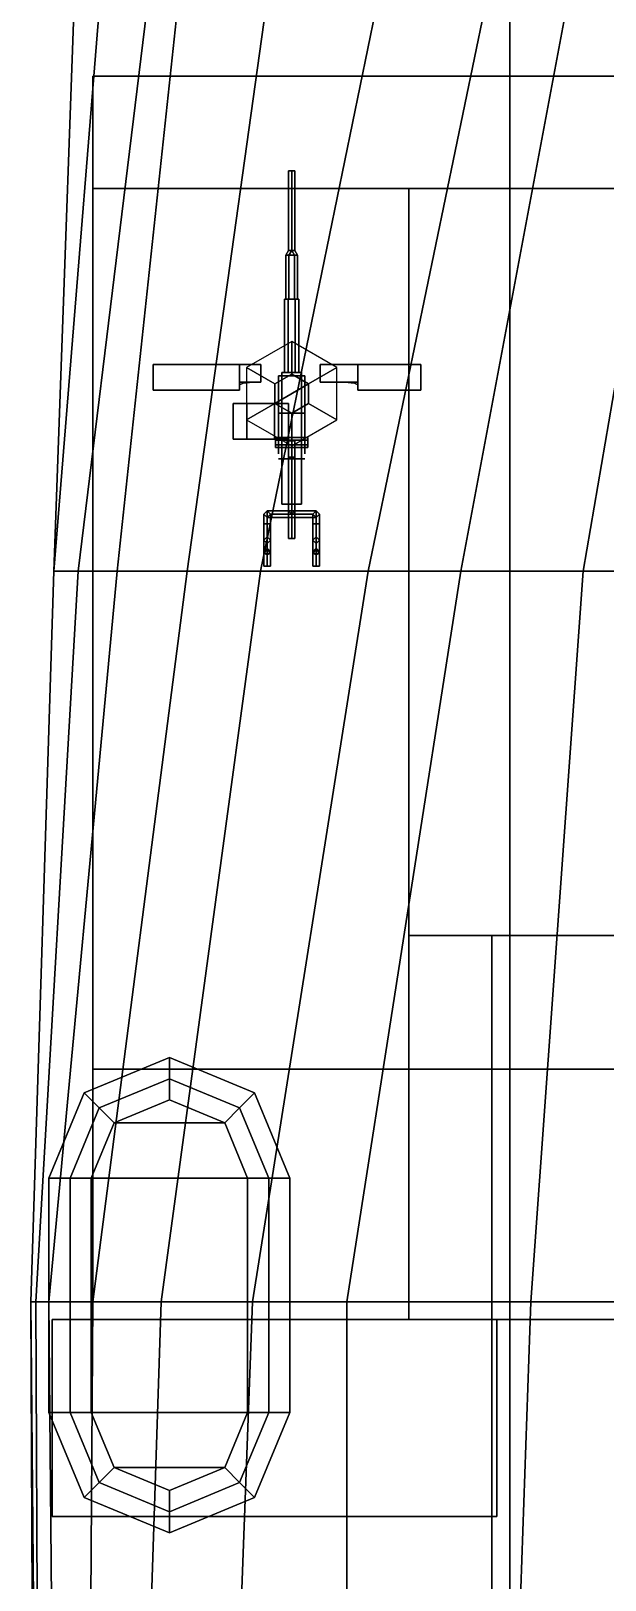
# Model space of a CAD drawing. Header units: millimetres. Extents: x -5.2 to 5.2, y -31.7 to 31.7.
# Drawn here: x -5.18 to -1.66, y 1.98 to 11.5 of the extents above; entities that cross this region are included whole.
import ezdxf

# ---------------------------------------------------------------- set-up
doc = ezdxf.new("R2010")
doc.units = ezdxf.units.MM
for name, color, linetype in [('barrel', 1, 'Continuous'), ('boat', 3, 'Continuous'), ('h2', 7, 'Continuous'), ('r2', 6, 'Continuous'), ('sleeve', 5, 'Continuous'), ('turret', 2, 'Continuous')]:
    doc.layers.add(name, color=color, linetype=linetype)

msp = doc.modelspace()

# ---------------------------------------------------------------- linework, layer by layer
for points in [[(4.8, 11.22, 5.51), (4.8, 10.53, 5.51), (-4.8, 10.53, 5.51), (-4.8, 11.22, 5.51)], [(-4.8, 11.22, 5.51), (-4.8, 10.53, 5.51), (4.8, 10.53, 5.51), (4.8, 11.22, 5.51)], [(-4.8, 11.22, 3.45), (-4.8, 10.53, 3.45), (4.8, 10.53, 3.45), (4.8, 11.22, 3.45)], [(4.8, 11.22, 3.45), (4.8, 10.53, 3.45), (-4.8, 10.53, 3.45), (-4.8, 11.22, 3.45)], [(-4.8, 11.22, 0.68), (-4.8, 11.12, 0.68), (-4.8, 11.12, 3.45), (-4.8, 11.22, 3.45)], [(-4.8, 11.22, 3.45), (-4.8, 11.12, 3.45), (-4.8, 11.12, 0.68), (-4.8, 11.22, 0.68)], [(-4.8, 11.22, 0.68), (-4.8, 11.12, 0.68), (-4.8, 9.12, 3.45), (-4.8, 9.22, 3.45)], [(-4.8, 9.22, 3.45), (-4.8, 9.12, 3.45), (-4.8, 11.12, 0.68), (-4.8, 11.22, 0.68)], [(-4.8, 9.22, 0.67), (-4.8, 9.12, 0.67), (-4.8, 11.12, 3.45), (-4.8, 11.22, 3.45)], [(-4.8, 11.22, 3.45), (-4.8, 11.12, 3.45), (-4.8, 9.12, 0.67), (-4.8, 9.22, 0.67)], [(-4.8, 9.22, 5.51), (-4.8, 9.12, 5.51), (-4.8, 11.12, 3.45), (-4.8, 11.22, 3.45)], [(-4.8, 11.22, 3.45), (-4.8, 11.12, 3.45), (-4.8, 9.12, 5.51), (-4.8, 9.22, 5.51)], [(-4.8, 11.22, 5.51), (-4.8, 11.12, 5.51), (-4.8, 9.12, 3.45), (-4.8, 9.22, 3.45)], [(-4.8, 9.22, 3.45), (-4.8, 9.12, 3.45), (-4.8, 11.12, 5.51), (-4.8, 11.22, 5.51)], [(-4.8, 11.22, 5.51), (-4.8, 11.12, 5.51), (-4.8, 11.12, 3.45), (-4.8, 11.22, 3.45)], [(-4.8, 11.22, 3.45), (-4.8, 11.12, 3.45), (-4.8, 11.12, 5.51), (-4.8, 11.22, 5.51)], [(-4.8, 11.22, 6.96), (-4.8, 11.22, 5.51), (4.8, 11.22, 5.51), (4.8, 11.22, 6.96)], [(4.8, 11.22, 6.96), (4.8, 11.22, 5.51), (-4.8, 11.22, 5.51), (-4.8, 11.22, 6.96)], [(-4.8, 5.12, 6.96), (-4.8, 5.12, 5.51), (-4.8, 11.22, 5.51), (-4.8, 11.22, 6.96)], [(-4.8, 11.22, 6.96), (-4.8, 11.22, 5.51), (-4.8, 5.12, 5.51), (-4.8, 5.12, 6.96)], [(-4.8, 11.22, 4.9), (-4.8, 11.22, 3.45), (4.8, 11.22, 3.45), (4.8, 11.22, 4.9)], [(4.8, 11.22, 4.9), (4.8, 11.22, 3.45), (-4.8, 11.22, 3.45), (-4.8, 11.22, 4.9)], [(-4.8, 10.53, 5.51), (-4.8, 5.12, 5.51), (-2.86, 5.12, 5.51), (-2.86, 10.53, 5.51)], [(-2.86, 10.53, 5.51), (-2.86, 5.12, 5.51), (-4.8, 5.12, 5.51), (-4.8, 10.53, 5.51)], [(-4.8, 10.53, 3.45), (-4.8, 3.58, 3.45), (-2.86, 3.58, 3.45), (-2.86, 10.53, 3.45)], [(-2.86, 10.53, 3.45), (-2.86, 3.58, 3.45), (-4.8, 3.58, 3.45), (-4.8, 10.53, 3.45)], [(2.86, 10.53, 5.51), (2.86, 10.53, 0.67), (-2.86, 10.53, 0.67), (-2.86, 10.53, 5.51)], [(-2.86, 10.53, 5.51), (-2.86, 5.94, 5.51), (2.86, 5.94, 5.51), (2.86, 10.53, 5.51)], [(-2.86, 10.53, 0.67), (-2.86, 5.94, 0.62), (-2.86, 5.94, 5.51), (-2.86, 10.53, 5.51)], [(-3.6831, 9.33, 6.79), (-3.5792, 9.39, 6.79), (-3.5792, 9.59, 5.51), (-3.8563, 9.43, 5.51)], [(-3.5792, 9.39, 6.79), (-3.4753, 9.33, 6.79), (-3.302, 9.43, 5.51), (-3.5792, 9.59, 5.51)], [(-3.6831, 9.21, 6.79), (-3.6831, 9.33, 6.79), (-3.8563, 9.43, 5.51), (-3.8563, 9.11, 5.51)], [(-3.4753, 9.33, 6.79), (-3.4753, 9.21, 6.79), (-3.302, 9.11, 5.51), (-3.302, 9.43, 5.51)], [(-4.8, 9.22, 0.67), (-4.8, 9.12, 0.67), (-4.8, 9.12, 3.45), (-4.8, 9.22, 3.45)], [(-4.8, 9.22, 3.45), (-4.8, 9.12, 3.45), (-4.8, 9.12, 0.67), (-4.8, 9.22, 0.67)], [(-4.8, 9.22, 3.45), (-4.8, 9.12, 3.45), (-4.8, 7.12, 0.67), (-4.8, 7.22, 0.67)], [(-4.8, 7.22, 0.67), (-4.8, 7.12, 0.67), (-4.8, 9.12, 3.45), (-4.8, 9.22, 3.45)], [(-4.8, 9.22, 0.68), (-4.8, 9.12, 0.68), (-4.8, 7.12, 3.45), (-4.8, 7.22, 3.45)], [(-4.8, 7.22, 3.45), (-4.8, 7.12, 3.45), (-4.8, 9.12, 0.68), (-4.8, 9.22, 0.68)], [(-4.8, 9.22, 5.51), (-4.8, 9.12, 5.51), (-4.8, 7.12, 3.45), (-4.8, 7.22, 3.45)], [(-4.8, 7.22, 3.45), (-4.8, 7.12, 3.45), (-4.8, 9.12, 5.51), (-4.8, 9.22, 5.51)], [(-4.8, 9.22, 3.45), (-4.8, 9.12, 3.45), (-4.8, 7.12, 5.51), (-4.8, 7.22, 5.51)], [(-4.8, 7.22, 5.51), (-4.8, 7.12, 5.51), (-4.8, 9.12, 3.45), (-4.8, 9.22, 3.45)], [(-4.8, 9.22, 5.51), (-4.8, 9.12, 5.51), (-4.8, 9.12, 3.45), (-4.8, 9.22, 3.45)], [(-4.8, 9.22, 3.45), (-4.8, 9.12, 3.45), (-4.8, 9.12, 5.51), (-4.8, 9.22, 5.51)], [(-3.5792, 9.15, 6.79), (-3.6831, 9.21, 6.79), (-3.8563, 9.11, 5.51), (-3.5792, 8.95, 5.51)], [(-3.4753, 9.21, 6.79), (-3.5792, 9.15, 6.79), (-3.5792, 8.95, 5.51), (-3.302, 9.11, 5.51)], [(-4.8, 5.22, 3.45), (-4.8, 5.12, 3.45), (-4.8, 7.12, 0.68), (-4.8, 7.22, 0.68)], [(-4.8, 7.22, 0.68), (-4.8, 7.12, 0.68), (-4.8, 5.12, 3.45), (-4.8, 5.22, 3.45)], [(-4.8, 5.22, 0.67), (-4.8, 5.12, 0.67), (-4.8, 7.12, 3.45), (-4.8, 7.22, 3.45)], [(-4.8, 7.22, 3.45), (-4.8, 7.12, 3.45), (-4.8, 5.12, 0.67), (-4.8, 5.22, 0.67)], [(-4.8, 7.22, 3.45), (-4.8, 7.12, 3.45), (-4.8, 7.12, 0.68), (-4.8, 7.22, 0.68)], [(-4.8, 7.22, 0.68), (-4.8, 7.12, 0.68), (-4.8, 7.12, 3.45), (-4.8, 7.22, 3.45)], [(-4.8, 7.22, 5.51), (-4.8, 7.12, 5.51), (-4.8, 7.12, 3.45), (-4.8, 7.22, 3.45)], [(-4.8, 7.22, 3.45), (-4.8, 7.12, 3.45), (-4.8, 7.12, 5.51), (-4.8, 7.22, 5.51)], [(-4.8, 7.22, 5.51), (-4.8, 7.12, 5.51), (-4.8, 5.12, 3.45), (-4.8, 5.22, 3.45)], [(-4.8, 5.22, 3.45), (-4.8, 5.12, 3.45), (-4.8, 7.12, 5.51), (-4.8, 7.22, 5.51)], [(-4.8, 5.22, 5.51), (-4.8, 5.12, 5.51), (-4.8, 7.12, 3.45), (-4.8, 7.22, 3.45)], [(-4.8, 7.22, 3.45), (-4.8, 7.12, 3.45), (-4.8, 5.12, 5.51), (-4.8, 5.22, 5.51)], [(-2.86, 5.94, 5.51), (-2.86, 5.94, 0.62), (2.86, 5.94, 0.62), (2.86, 5.94, 5.51)], [(-2.86, 5.94, 5.51), (-2.86, 5.12, 5.51), (2.86, 5.12, 5.51), (2.86, 5.94, 5.51)], [(2.86, 5.94, 5.51), (2.86, 5.12, 5.51), (-2.86, 5.12, 5.51), (-2.86, 5.94, 5.51)], [(-2.86, 5.94, 3.45), (-2.86, 3.58, 3.45), (2.86, 3.58, 3.45), (2.86, 5.94, 3.45)], [(2.86, 5.94, 3.45), (2.86, 3.58, 3.45), (-2.86, 3.58, 3.45), (-2.86, 5.94, 3.45)], [(-2.35, 5.94, 0.59), (-2.35, -0.18, 0.57), (-2.35, -0.18, 2.85), (-2.35, 5.94, 2.85)], [(-2.35, 5.94, 2.85), (-2.35, -0.18, 2.85), (2.35, -0.18, 2.85), (2.35, 5.94, 2.85)], [(-4.8, 5.22, 3.45), (-4.8, 5.12, 3.45), (-4.8, 5.12, 0.67), (-4.8, 5.22, 0.67)], [(-4.8, 5.22, 0.67), (-4.8, 5.12, 0.67), (-4.8, 5.12, 3.45), (-4.8, 5.22, 3.45)], [(-4.8, 5.22, 3.45), (-4.8, 5.12, 3.45), (-4.8, 5.12, 5.51), (-4.8, 5.22, 5.51)], [(-4.8, 5.22, 5.51), (-4.8, 5.12, 5.51), (-4.8, 5.12, 3.45), (-4.8, 5.22, 3.45)], [(-1, 5.12, 6.96), (-1, 5.12, 5.51), (-4.8, 5.12, 5.51), (-4.8, 5.12, 6.96)], [(-4.8, 5.12, 6.96), (-4.8, 5.12, 5.51), (-1, 5.12, 5.51), (-1, 5.12, 6.96)], [(-5.05, 3.58, 3.45), (-5.05, 2.37, 3.45), (-2.32, 2.37, 3.45), (-2.32, 3.58, 3.45)], [(-2.32, 3.58, 3.45), (-2.32, 2.37, 3.45), (-5.05, 2.37, 3.45), (-5.05, 3.58, 3.45)], [(-5.05, 3.32, 3.45), (-5.05, 3.22, 3.45), (-5.05, 3.22, 0.59), (-5.05, 3.32, 0.59)], [(-5.05, 3.32, 0.59), (-5.05, 3.22, 0.59), (-5.05, 3.22, 3.45), (-5.05, 3.32, 3.45)], [(-5.05, 2.68, 0.59), (-5.05, 2.58, 0.59), (-5.05, 2.58, 3.45), (-5.05, 2.68, 3.45)], [(-5.05, 2.68, 3.45), (-5.05, 2.58, 3.45), (-5.05, 2.58, 0.59), (-5.05, 2.68, 0.59)]]:
    msp.add_3dface(points)
at = {"layer": 'barrel'}
for points in [[(-3.5792, 10.64, 7.04), (-3.5992, 10.64, 7.02), (-3.5992, 10.15, 7.02), (-3.5792, 10.15, 7.04)], [(-3.5992, 10.64, 7.02), (-3.5792, 10.64, 7), (-3.5792, 10.15, 7), (-3.5992, 10.15, 7.02)], [(-3.5592, 10.64, 7.02), (-3.5792, 10.64, 7), (-3.5992, 10.64, 7.02), (-3.5792, 10.64, 7.04)], [(-3.5592, 10.64, 7.02), (-3.5792, 10.64, 7.04), (-3.5792, 10.15, 7.04), (-3.5592, 10.15, 7.02)], [(-3.5792, 10.64, 7), (-3.5592, 10.64, 7.02), (-3.5592, 10.15, 7.02), (-3.5792, 10.15, 7)]]:
    msp.add_3dface(points, dxfattribs=at)
at = {"layer": 'boat'}
for points in [[(-4.33, 5.1898, 3.53), (-4.33, 5.0599, 3.455), (-4.7613, 4.8812, 3.455), (-4.8532, 4.9731, 3.53)], [(-4.33, 5.1898, 3.68), (-4.33, 5.1898, 3.53), (-4.8532, 4.9731, 3.53), (-4.8532, 4.9731, 3.68)], [(-4.33, 5.0599, 3.755), (-4.33, 5.1898, 3.68), (-4.8532, 4.9731, 3.68), (-4.7613, 4.8812, 3.755)], [(-3.8068, 4.9731, 3.53), (-3.8987, 4.8812, 3.455), (-4.33, 5.0599, 3.455), (-4.33, 5.1898, 3.53)], [(-3.8068, 4.9731, 3.68), (-3.8068, 4.9731, 3.53), (-4.33, 5.1898, 3.53), (-4.33, 5.1898, 3.68)], [(-3.8987, 4.8812, 3.755), (-3.8068, 4.9731, 3.68), (-4.33, 5.1898, 3.68), (-4.33, 5.0599, 3.755)], [(-4.33, 5.0599, 3.455), (-4.33, 4.93, 3.53), (-4.6695, 4.7894, 3.53), (-4.7613, 4.8812, 3.455)], [(-4.33, 4.93, 3.68), (-4.33, 5.0599, 3.755), (-4.7613, 4.8812, 3.755), (-4.6695, 4.7894, 3.68)], [(-3.8987, 4.8812, 3.455), (-3.9905, 4.7894, 3.53), (-4.33, 4.93, 3.53), (-4.33, 5.0599, 3.455)], [(-3.9905, 4.7894, 3.68), (-3.8987, 4.8812, 3.755), (-4.33, 5.0599, 3.755), (-4.33, 4.93, 3.68)], [(-4.8532, 4.9731, 3.53), (-4.7613, 4.8812, 3.455), (-4.94, 4.4499, 3.455), (-5.0699, 4.4499, 3.53)], [(-4.8532, 4.9731, 3.68), (-4.8532, 4.9731, 3.53), (-5.0699, 4.4499, 3.53), (-5.0699, 4.4499, 3.68)], [(-4.7613, 4.8812, 3.755), (-4.8532, 4.9731, 3.68), (-5.0699, 4.4499, 3.68), (-4.94, 4.4499, 3.755)], [(-3.5901, 4.4499, 3.53), (-3.72, 4.4499, 3.455), (-3.8987, 4.8812, 3.455), (-3.8068, 4.9731, 3.53)], [(-3.72, 4.4499, 3.755), (-3.5901, 4.4499, 3.68), (-3.8068, 4.9731, 3.68), (-3.8987, 4.8812, 3.755)], [(-3.5901, 4.4499, 3.68), (-3.5901, 4.4499, 3.53), (-3.8068, 4.9731, 3.53), (-3.8068, 4.9731, 3.68)], [(-4.7613, 4.8812, 3.455), (-4.6695, 4.7894, 3.53), (-4.8101, 4.4499, 3.53), (-4.94, 4.4499, 3.455)], [(-4.6695, 4.7894, 3.68), (-4.7613, 4.8812, 3.755), (-4.94, 4.4499, 3.755), (-4.8101, 4.4499, 3.68)], [(-4.33, 4.93, 3.53), (-3.9905, 4.7894, 3.53), (-4.6695, 4.7894, 3.53), (-4.33, 4.93, 3.53)], [(-4.33, 4.93, 3.53), (-4.6695, 4.7894, 3.53), (-3.9905, 4.7894, 3.53), (-4.33, 4.93, 3.53)], [(-4.33, 4.93, 3.53), (-4.33, 4.93, 3.68), (-4.6695, 4.7894, 3.68), (-4.6695, 4.7894, 3.53)], [(-3.9905, 4.7894, 3.53), (-3.9905, 4.7894, 3.68), (-4.33, 4.93, 3.68), (-4.33, 4.93, 3.53)], [(-3.72, 4.4499, 3.455), (-3.8499, 4.4499, 3.53), (-3.9905, 4.7894, 3.53), (-3.8987, 4.8812, 3.455)], [(-3.8499, 4.4499, 3.68), (-3.72, 4.4499, 3.755), (-3.8987, 4.8812, 3.755), (-3.9905, 4.7894, 3.68)], [(-4.6695, 4.7894, 3.53), (-4.8101, 4.4499, 3.53), (-3.8499, 4.4499, 3.53), (-3.9905, 4.7894, 3.53)], [(-3.9905, 4.7894, 3.53), (-3.8499, 4.4499, 3.53), (-4.8101, 4.4499, 3.53), (-4.6695, 4.7894, 3.53)], [(-4.6695, 4.7894, 3.53), (-4.6695, 4.7894, 3.68), (-4.8101, 4.4499, 3.68), (-4.8101, 4.4499, 3.53)], [(-3.8499, 4.4499, 3.53), (-3.8499, 4.4499, 3.68), (-3.9905, 4.7894, 3.68), (-3.9905, 4.7894, 3.53)], [(-5.0699, 4.4499, 3.68), (-5.0699, 4.4499, 3.53), (-5.0699, 3.0099, 3.53), (-5.0699, 3.0099, 3.68)], [(-5.0699, 4.4499, 3.53), (-4.94, 4.4499, 3.455), (-4.94, 3.0099, 3.455), (-5.0699, 3.0099, 3.53)], [(-4.94, 4.4499, 3.755), (-5.0699, 4.4499, 3.68), (-5.0699, 3.0099, 3.68), (-4.94, 3.0099, 3.755)], [(-4.94, 4.4499, 3.455), (-4.8101, 4.4499, 3.53), (-4.8101, 3.0099, 3.53), (-4.94, 3.0099, 3.455)], [(-4.8101, 4.4499, 3.68), (-4.94, 4.4499, 3.755), (-4.94, 3.0099, 3.755), (-4.8101, 3.0099, 3.68)], [(-3.8499, 4.4499, 3.53), (-3.8499, 3.0099, 3.53), (-4.8101, 3.0099, 3.53), (-4.8101, 4.4499, 3.53)], [(-4.8101, 4.4499, 3.53), (-4.8101, 3.0099, 3.53), (-3.8499, 3.0099, 3.53), (-3.8499, 4.4499, 3.53)], [(-4.8101, 4.4499, 3.53), (-4.8101, 4.4499, 3.68), (-4.8101, 3.0099, 3.68), (-4.8101, 3.0099, 3.53)], [(-3.72, 4.4499, 3.755), (-3.8499, 4.4499, 3.68), (-3.8499, 3.0099, 3.68), (-3.72, 3.0099, 3.755)], [(-3.8499, 4.4499, 3.53), (-3.72, 4.4499, 3.455), (-3.72, 3.0099, 3.455), (-3.8499, 3.0099, 3.53)], [(-3.8499, 4.4499, 3.68), (-3.8499, 4.4499, 3.53), (-3.8499, 3.0099, 3.53), (-3.8499, 3.0099, 3.68)], [(-3.5901, 4.4499, 3.68), (-3.72, 4.4499, 3.755), (-3.72, 3.0099, 3.755), (-3.5901, 3.0099, 3.68)], [(-3.72, 4.4499, 3.455), (-3.5901, 4.4499, 3.53), (-3.5901, 3.0099, 3.53), (-3.72, 3.0099, 3.455)], [(-3.5901, 4.4499, 3.53), (-3.5901, 4.4499, 3.68), (-3.5901, 3.0099, 3.68), (-3.5901, 3.0099, 3.53)], [(-5.0699, 3.0099, 3.68), (-5.0699, 3.0099, 3.53), (-4.8532, 2.4867, 3.53), (-4.8532, 2.4867, 3.68)], [(-4.94, 3.0099, 3.755), (-5.0699, 3.0099, 3.68), (-4.8532, 2.4867, 3.68), (-4.7613, 2.5786, 3.755)], [(-5.0699, 3.0099, 3.53), (-4.94, 3.0099, 3.455), (-4.7613, 2.5786, 3.455), (-4.8532, 2.4867, 3.53)], [(-4.8101, 3.0099, 3.68), (-4.94, 3.0099, 3.755), (-4.7613, 2.5786, 3.755), (-4.6695, 2.6704, 3.68)], [(-4.94, 3.0099, 3.455), (-4.8101, 3.0099, 3.53), (-4.6695, 2.6704, 3.53), (-4.7613, 2.5786, 3.455)], [(-3.9905, 2.6704, 3.53), (-3.8499, 3.0099, 3.53), (-4.8101, 3.0099, 3.53), (-4.6695, 2.6704, 3.53)], [(-4.6695, 2.6704, 3.53), (-4.8101, 3.0099, 3.53), (-3.8499, 3.0099, 3.53), (-3.9905, 2.6704, 3.53)], [(-4.8101, 3.0099, 3.53), (-4.8101, 3.0099, 3.68), (-4.6695, 2.6704, 3.68), (-4.6695, 2.6704, 3.53)], [(-3.9905, 2.6704, 3.68), (-3.8987, 2.5786, 3.755), (-3.72, 3.0099, 3.755), (-3.8499, 3.0099, 3.68)], [(-3.9905, 2.6704, 3.53), (-3.9905, 2.6704, 3.68), (-3.8499, 3.0099, 3.68), (-3.8499, 3.0099, 3.53)], [(-3.8987, 2.5786, 3.455), (-3.9905, 2.6704, 3.53), (-3.8499, 3.0099, 3.53), (-3.72, 3.0099, 3.455)], [(-3.8987, 2.5786, 3.755), (-3.8068, 2.4867, 3.68), (-3.5901, 3.0099, 3.68), (-3.72, 3.0099, 3.755)], [(-3.8068, 2.4867, 3.53), (-3.8987, 2.5786, 3.455), (-3.72, 3.0099, 3.455), (-3.5901, 3.0099, 3.53)], [(-3.8068, 2.4867, 3.68), (-3.8068, 2.4867, 3.53), (-3.5901, 3.0099, 3.53), (-3.5901, 3.0099, 3.68)], [(-4.6695, 2.6704, 3.68), (-4.7613, 2.5786, 3.755), (-4.33, 2.3999, 3.755), (-4.33, 2.5298, 3.68)], [(-4.7613, 2.5786, 3.455), (-4.6695, 2.6704, 3.53), (-4.33, 2.5298, 3.53), (-4.33, 2.3999, 3.455)], [(-4.33, 2.5298, 3.53), (-3.9905, 2.6704, 3.53), (-4.6695, 2.6704, 3.53), (-4.33, 2.5298, 3.53)], [(-4.33, 2.5298, 3.53), (-4.6695, 2.6704, 3.53), (-3.9905, 2.6704, 3.53), (-4.33, 2.5298, 3.53)], [(-4.6695, 2.6704, 3.53), (-4.6695, 2.6704, 3.68), (-4.33, 2.5298, 3.68), (-4.33, 2.5298, 3.53)], [(-4.33, 2.5298, 3.68), (-4.33, 2.3999, 3.755), (-3.8987, 2.5786, 3.755), (-3.9905, 2.6704, 3.68)], [(-4.33, 2.5298, 3.53), (-4.33, 2.5298, 3.68), (-3.9905, 2.6704, 3.68), (-3.9905, 2.6704, 3.53)], [(-4.33, 2.3999, 3.455), (-4.33, 2.5298, 3.53), (-3.9905, 2.6704, 3.53), (-3.8987, 2.5786, 3.455)], [(-4.7613, 2.5786, 3.755), (-4.8532, 2.4867, 3.68), (-4.33, 2.27, 3.68), (-4.33, 2.3999, 3.755)], [(-4.8532, 2.4867, 3.53), (-4.7613, 2.5786, 3.455), (-4.33, 2.3999, 3.455), (-4.33, 2.27, 3.53)], [(-4.33, 2.3999, 3.755), (-4.33, 2.27, 3.68), (-3.8068, 2.4867, 3.68), (-3.8987, 2.5786, 3.755)], [(-4.33, 2.27, 3.53), (-4.33, 2.3999, 3.455), (-3.8987, 2.5786, 3.455), (-3.8068, 2.4867, 3.53)], [(-4.8532, 2.4867, 3.68), (-4.8532, 2.4867, 3.53), (-4.33, 2.27, 3.53), (-4.33, 2.27, 3.68)], [(-4.33, 2.27, 3.68), (-4.33, 2.27, 3.53), (-3.8068, 2.4867, 3.53), (-3.8068, 2.4867, 3.68)]]:
    msp.add_3dface(points, dxfattribs=at)
at = {"layer": 'h2'}
for points in [[(-2.24, 8.18, 0.66), (-5.04, 8.18, 0.5), (-4.67, 12.77, 0.57), (-2.24, 12.77, 0.69)], [(-4.67, 12.77, 0.57), (-5.04, 8.18, 0.5), (-4.89, 8.18, -0.78), (-4.33, 12.77, -0.76)], [(-4.33, 12.77, -0.76), (-4.89, 8.18, -0.78), (-4.65, 8.18, -1.8), (-4.16, 12.77, -1.26)], [(-4.16, 12.77, -1.26), (-4.65, 8.18, -1.8), (-4.22, 8.18, -2.87), (-3.58, 12.77, -2.5)], [(-3.58, 12.77, -2.5), (-4.22, 8.18, -2.87), (-3.77, 8.18, -3.57), (-2.83, 12.77, -3.55)], [(-2.83, 12.77, -3.55), (-3.77, 8.18, -3.57), (-3.11, 8.18, -4.21), (-2.16, 12.77, -4.19)], [(-2.16, 12.77, -4.19), (-3.11, 8.18, -4.21), (-2.54, 8.18, -4.52), (-1.68, 12.77, -4.5)], [(-1.68, 12.77, -4.5), (-2.54, 8.18, -4.52), (-1.79, 8.18, -4.73), (-1, 12.77, -4.77)], [(0, 12.77, 0.72), (0, 8.18, 0.7), (-2.24, 8.18, 0.66), (-2.24, 12.77, 0.69)], [(-1, 12.77, -4.77), (-1.79, 8.18, -4.73), (-0.72, 8.18, -4.86), (-0.49, 12.77, -4.88)], [(-2.24, 3.69, 0.57), (-5.18, 3.69, 0.4), (-5.04, 8.18, 0.5), (-2.24, 8.18, 0.66)], [(-5.04, 8.18, 0.5), (-5.18, 3.69, 0.4), (-5.15, 3.69, -1.42), (-4.89, 8.18, -0.78)], [(-4.89, 8.18, -0.78), (-5.15, 3.69, -1.42), (-5.07, 3.69, -2.17), (-4.65, 8.18, -1.8)], [(-4.65, 8.18, -1.8), (-5.07, 3.69, -2.17), (-4.8, 3.69, -3.09), (-4.22, 8.18, -2.87)], [(-4.22, 8.18, -2.87), (-4.8, 3.69, -3.09), (-4.38, 3.69, -3.78), (-3.77, 8.18, -3.57)], [(-3.77, 8.18, -3.57), (-4.38, 3.69, -3.78), (-3.82, 3.69, -4.25), (-3.11, 8.18, -4.21)], [(-3.11, 8.18, -4.21), (-3.82, 3.69, -4.25), (-3.24, 3.69, -4.51), (-2.54, 8.18, -4.52)], [(-2.54, 8.18, -4.52), (-3.24, 3.69, -4.51), (-2.11, 3.69, -4.79), (-1.79, 8.18, -4.73)], [(0, 8.18, 0.7), (0, 3.69, 0.63), (-2.24, 3.69, 0.57), (-2.24, 8.18, 0.66)], [(-1.79, 8.18, -4.73), (-2.11, 3.69, -4.79), (-0.72, 3.69, -4.99), (-0.72, 8.18, -4.86)], [(-5.18, 3.69, 0.4), (-5.14, -0.89, 0.48), (-5.13, -0.89, -1.41), (-5.15, 3.69, -1.42)], [(-2.24, -0.89, 0.65), (-5.14, -0.89, 0.48), (-5.18, 3.69, 0.4), (-2.24, 3.69, 0.57)], [(-5.15, 3.69, -1.42), (-5.13, -0.89, -1.41), (-5.03, -0.89, -2.33), (-5.07, 3.69, -2.17)], [(-5.07, 3.69, -2.17), (-5.03, -0.89, -2.33), (-4.83, -0.89, -3.08), (-4.8, 3.69, -3.09)], [(-4.8, 3.69, -3.09), (-4.83, -0.89, -3.08), (-4.53, -0.89, -3.63), (-4.38, 3.69, -3.78)], [(-4.38, 3.69, -3.78), (-4.53, -0.89, -3.63), (-3.99, -0.89, -4.12), (-3.82, 3.69, -4.25)], [(-3.82, 3.69, -4.25), (-3.99, -0.89, -4.12), (-3.24, -0.89, -4.45), (-3.24, 3.69, -4.51)], [(-3.24, 3.69, -4.51), (-3.24, -0.89, -4.45), (-2.27, -0.89, -4.73), (-2.11, 3.69, -4.79)], [(-2.11, 3.69, -4.79), (-2.27, -0.89, -4.73), (-1.05, -0.89, -4.94), (-0.72, 3.69, -4.99)], [(0, 3.69, 0.63), (0, -0.89, 0.71), (-2.24, -0.89, 0.65), (-2.24, 3.69, 0.57)]]:
    msp.add_3dface(points, dxfattribs=at)
at = {"layer": 'r2'}
for points in [[(-4.8706, 12.9286, 1.5544), (-5.04, 8.18, 1.57), (-5.04, 8.18, 0.5), (-4.67, 12.77, 0.57)], [(-4.67, 12.77, 0.57), (-5.04, 8.18, 0.5), (-5.04, 8.18, 1.57), (-4.8706, 12.9286, 1.5544)], [(-5.04, 8.18, 1.57), (-5.18, 3.69, 1.57), (-5.18, 3.69, 0.4), (-5.04, 8.18, 0.5)], [(-5.04, 8.18, 0.5), (-5.18, 3.69, 0.4), (-5.18, 3.69, 1.57), (-5.04, 8.18, 1.57)], [(-5.18, 3.69, 0.4), (-5.16, -0.89, 0.48), (-5.16, -0.89, 1.6), (-5.18, 3.69, 1.57)], [(-5.18, 3.69, 1.57), (-5.16, -0.89, 1.6), (-5.16, -0.89, 0.48), (-5.18, 3.69, 0.4)]]:
    msp.add_3dface(points, dxfattribs=at)
at = {"layer": 'sleeve'}
for points in [[(-3.5792, 10.15, 7.04), (-3.5992, 10.15, 7.02), (-3.6142, 10.12, 7.02), (-3.5967, 10.12, 7.0503)], [(-3.5992, 10.15, 7.02), (-3.5792, 10.15, 7), (-3.5967, 10.12, 6.9897), (-3.6142, 10.12, 7.02)], [(-3.5967, 10.12, 7.0503), (-3.6142, 10.12, 7.02), (-3.6142, 9.85, 7.02), (-3.5967, 9.85, 7.0503)], [(-3.6142, 10.12, 7.02), (-3.5967, 10.12, 6.9897), (-3.5967, 9.85, 6.9897), (-3.6142, 9.85, 7.02)], [(-3.5792, 10.15, 7.04), (-3.5792, 10.15, 7.04), (-3.5967, 10.12, 7.0503), (-3.5617, 10.12, 7.0503)], [(-3.5792, 10.15, 7), (-3.5792, 10.15, 7), (-3.5617, 10.12, 6.9897), (-3.5967, 10.12, 6.9897)], [(-3.5617, 10.12, 7.0503), (-3.5967, 10.12, 7.0503), (-3.5967, 9.85, 7.0503), (-3.5617, 9.85, 7.0503)], [(-3.5967, 10.12, 6.9897), (-3.5617, 10.12, 6.9897), (-3.5617, 9.85, 6.9897), (-3.5967, 9.85, 6.9897)], [(-3.5592, 10.15, 7.02), (-3.5792, 10.15, 7.04), (-3.5617, 10.12, 7.0503), (-3.5442, 10.12, 7.02)], [(-3.5792, 10.15, 7), (-3.5592, 10.15, 7.02), (-3.5442, 10.12, 7.02), (-3.5617, 10.12, 6.9897)], [(-3.5442, 10.12, 7.02), (-3.5617, 10.12, 7.0503), (-3.5617, 9.85, 7.0503), (-3.5442, 9.85, 7.02)], [(-3.5617, 10.12, 6.9897), (-3.5442, 10.12, 7.02), (-3.5442, 9.85, 7.02), (-3.5617, 9.85, 6.9897)], [(-3.6017, 9.85, 7.059), (-3.6242, 9.85, 7.02), (-3.6242, 9.4, 7.02), (-3.6017, 9.4, 7.059)], [(-3.6242, 9.85, 7.02), (-3.6017, 9.85, 6.981), (-3.6017, 9.4, 6.981), (-3.6242, 9.4, 7.02)], [(-3.5342, 9.85, 7.02), (-3.6242, 9.85, 7.02), (-3.6017, 9.85, 7.059), (-3.5567, 9.85, 7.059)], [(-3.5567, 9.85, 6.981), (-3.6017, 9.85, 6.981), (-3.6242, 9.85, 7.02), (-3.5342, 9.85, 7.02)], [(-3.5567, 9.85, 7.059), (-3.6017, 9.85, 7.059), (-3.6017, 9.4, 7.059), (-3.5567, 9.4, 7.059)], [(-3.6017, 9.85, 6.981), (-3.5567, 9.85, 6.981), (-3.5567, 9.4, 6.981), (-3.6017, 9.4, 6.981)], [(-3.5342, 9.85, 7.02), (-3.5567, 9.85, 7.059), (-3.5567, 9.4, 7.059), (-3.5342, 9.4, 7.02)], [(-3.5567, 9.85, 6.981), (-3.5342, 9.85, 7.02), (-3.5342, 9.4, 7.02), (-3.5567, 9.4, 6.981)], [(-3.5192, 9.4, 7.09), (-3.5192, 9.4, 6.97), (-3.6392, 9.4, 6.97), (-3.6392, 9.4, 7.09)], [(-3.6392, 8.59, 7.09), (-3.5192, 8.59, 7.09), (-3.5192, 9.4, 7.09), (-3.6392, 9.4, 7.09)], [(-3.6392, 9.4, 6.97), (-3.5192, 9.4, 6.97), (-3.5192, 8.59, 6.97), (-3.6392, 8.59, 6.97)], [(-3.6392, 9.4, 7.09), (-3.6392, 9.4, 6.97), (-3.6392, 8.59, 6.97), (-3.6392, 8.59, 7.09)], [(-3.5192, 8.59, 7.09), (-3.5192, 8.59, 6.97), (-3.5192, 9.4, 6.97), (-3.5192, 9.4, 7.09)], [(-3.6842, 9.21, 7.0028), (-3.8542, 9.21, 7.0028), (-3.9392, 9.21, 7.15), (-3.5992, 9.21, 7.15)], [(-3.9392, 9.21, 7.15), (-3.8542, 9.21, 7.0028), (-3.8542, 8.99, 7.0028), (-3.9392, 8.99, 7.15)], [(-3.5992, 9.21, 7.15), (-3.9392, 9.21, 7.15), (-3.8542, 9.21, 7.2972), (-3.6842, 9.21, 7.2972)], [(-3.8542, 9.21, 7.2972), (-3.9392, 9.21, 7.15), (-3.9392, 8.99, 7.15), (-3.8542, 8.99, 7.2972)], [(-3.8542, 9.21, 7.0028), (-3.6842, 9.21, 7.0028), (-3.6842, 8.99, 7.0028), (-3.8542, 8.99, 7.0028)], [(-3.6842, 9.21, 7.2972), (-3.8542, 9.21, 7.2972), (-3.8542, 8.99, 7.2972), (-3.6842, 8.99, 7.2972)], [(-3.6842, 9.21, 7.0028), (-3.5992, 9.21, 7.15), (-3.5992, 8.99, 7.15), (-3.6842, 8.99, 7.0028)], [(-3.5992, 9.21, 7.15), (-3.6842, 9.21, 7.2972), (-3.6842, 8.99, 7.2972), (-3.5992, 8.99, 7.15)], [(-3.8542, 8.99, 7.0028), (-3.6842, 8.99, 7.0028), (-3.5992, 8.99, 7.15), (-3.9392, 8.99, 7.15)], [(-3.9392, 8.99, 7.15), (-3.5992, 8.99, 7.15), (-3.6842, 8.99, 7.2972), (-3.8542, 8.99, 7.2972)], [(-3.4792, 8.985, 7.036), (-3.4792, 9, 7.01), (-3.6792, 9, 7.01), (-3.6792, 8.985, 7.036)], [(-3.4792, 9, 7.01), (-3.4792, 8.985, 6.984), (-3.6792, 8.985, 6.984), (-3.6792, 9, 7.01)], [(-3.6792, 8.955, 7.036), (-3.6792, 8.985, 7.036), (-3.6792, 9, 7.01), (-3.6792, 8.94, 7.01)], [(-3.6792, 8.94, 7.01), (-3.6792, 9, 7.01), (-3.6792, 8.985, 6.984), (-3.6792, 8.955, 6.984)], [(-3.4792, 8.955, 7.036), (-3.4792, 8.985, 7.036), (-3.6792, 8.985, 7.036), (-3.6792, 8.955, 7.036)], [(-3.4792, 8.985, 6.984), (-3.4792, 8.955, 6.984), (-3.6792, 8.955, 6.984), (-3.6792, 8.985, 6.984)], [(-3.4792, 8.94, 7.01), (-3.4792, 8.955, 7.036), (-3.6792, 8.955, 7.036), (-3.6792, 8.94, 7.01)], [(-3.4792, 8.955, 6.984), (-3.4792, 8.94, 7.01), (-3.6792, 8.94, 7.01), (-3.6792, 8.955, 6.984)], [(-3.5792, 8.98, 6.97), (-3.5992, 8.98, 6.95), (-3.5992, 8.55, 6.95), (-3.5792, 8.53, 6.97)], [(-3.5992, 8.98, 6.95), (-3.5792, 8.98, 6.93), (-3.5792, 8.53, 6.93), (-3.5992, 8.55, 6.95)], [(-3.5592, 8.98, 6.95), (-3.5792, 8.98, 6.97), (-3.5792, 8.53, 6.97), (-3.5592, 8.55, 6.95)], [(-3.5792, 8.98, 6.93), (-3.5592, 8.98, 6.95), (-3.5592, 8.55, 6.95), (-3.5792, 8.53, 6.93)], [(-3.4792, 8.94, 7.01), (-3.4792, 9, 7.01), (-3.4792, 8.985, 7.036), (-3.4792, 8.955, 7.036)], [(-3.4792, 8.955, 6.984), (-3.4792, 8.985, 6.984), (-3.4792, 9, 7.01), (-3.4792, 8.94, 7.01)], [(-3.6592, 8.87, 7.44), (-3.6192, 8.87, 7.5093), (-3.5392, 8.87, 7.5093), (-3.4992, 8.87, 7.44)], [(-3.4992, 8.87, 7.44), (-3.5392, 8.87, 7.5093), (-3.6192, 8.87, 7.5093), (-3.6592, 8.87, 7.44)], [(-3.5392, 8.87, 7.3707), (-3.4992, 8.87, 7.44), (-3.6592, 8.87, 7.44), (-3.6192, 8.87, 7.3707)], [(-3.6192, 8.87, 7.3707), (-3.6592, 8.87, 7.44), (-3.4992, 8.87, 7.44), (-3.5392, 8.87, 7.3707)], [(-3.5792, 8.88, 7.36), (-3.5992, 8.88, 7.34), (-3.5992, 8.38, 7.34), (-3.5792, 8.38, 7.36)], [(-3.5992, 8.88, 7.34), (-3.5792, 8.88, 7.32), (-3.5792, 8.38, 7.32), (-3.5992, 8.38, 7.34)], [(-3.5592, 8.88, 7.34), (-3.5792, 8.88, 7.32), (-3.5992, 8.88, 7.34), (-3.5792, 8.88, 7.36)], [(-3.5592, 8.88, 7.34), (-3.5792, 8.88, 7.36), (-3.5792, 8.38, 7.36), (-3.5592, 8.38, 7.34)], [(-3.5792, 8.88, 7.32), (-3.5592, 8.88, 7.34), (-3.5592, 8.38, 7.34), (-3.5792, 8.38, 7.32)], [(-3.5792, 8.87, 7.09), (-3.5792, 8.73, 7.33), (-3.5792, 8.63, 7.33), (-3.5792, 8.78, 7.09)], [(-3.5792, 8.78, 7.09), (-3.5792, 8.63, 7.33), (-3.5792, 8.73, 7.33), (-3.5792, 8.87, 7.09)], [(-3.6392, 8.59, 6.97), (-3.5192, 8.59, 6.97), (-3.5192, 8.59, 7.09), (-3.6392, 8.59, 7.09)], [(-3.7292, 8.55, 6.95), (-3.7492, 8.53, 6.93), (-3.7492, 8.53, 7.13), (-3.7292, 8.55, 7.15)], [(-3.7292, 8.55, 7.15), (-3.7492, 8.53, 7.13), (-3.7492, 8.47, 7.19), (-3.7292, 8.47, 7.21)], [(-3.7492, 8.53, 7.13), (-3.7292, 8.51, 7.11), (-3.7292, 8.47, 7.17), (-3.7492, 8.47, 7.19)], [(-3.7492, 8.53, 6.93), (-3.7292, 8.51, 6.95), (-3.7292, 8.51, 7.11), (-3.7492, 8.53, 7.13)], [(-3.7092, 8.53, 6.93), (-3.7292, 8.55, 6.95), (-3.7292, 8.55, 7.15), (-3.7092, 8.53, 7.13)], [(-3.7292, 8.55, 6.95), (-3.7092, 8.53, 6.97), (-3.4492, 8.53, 6.97), (-3.4292, 8.55, 6.95)], [(-3.7092, 8.53, 6.93), (-3.7292, 8.55, 6.95), (-3.4292, 8.55, 6.95), (-3.4492, 8.53, 6.93)], [(-3.7092, 8.53, 7.13), (-3.7292, 8.55, 7.15), (-3.7292, 8.47, 7.21), (-3.7092, 8.47, 7.19)], [(-3.7292, 8.51, 7.11), (-3.7092, 8.53, 7.13), (-3.7092, 8.47, 7.19), (-3.7292, 8.47, 7.17)], [(-3.7292, 8.51, 6.95), (-3.7092, 8.53, 6.93), (-3.7092, 8.53, 7.13), (-3.7292, 8.51, 7.11)], [(-3.7092, 8.53, 6.97), (-3.7292, 8.51, 6.95), (-3.4292, 8.51, 6.95), (-3.4492, 8.53, 6.97)], [(-3.7292, 8.51, 6.95), (-3.7092, 8.53, 6.93), (-3.4492, 8.53, 6.93), (-3.4292, 8.51, 6.95)], [(-3.4292, 8.55, 6.95), (-3.4492, 8.53, 6.93), (-3.4492, 8.53, 7.13), (-3.4292, 8.55, 7.15)], [(-3.4292, 8.55, 7.15), (-3.4492, 8.53, 7.13), (-3.4492, 8.47, 7.19), (-3.4292, 8.47, 7.21)], [(-3.4492, 8.53, 7.13), (-3.4292, 8.51, 7.11), (-3.4292, 8.47, 7.17), (-3.4492, 8.47, 7.19)], [(-3.4492, 8.53, 6.93), (-3.4292, 8.51, 6.95), (-3.4292, 8.51, 7.11), (-3.4492, 8.53, 7.13)], [(-3.4092, 8.53, 6.93), (-3.4292, 8.55, 6.95), (-3.4292, 8.55, 7.15), (-3.4092, 8.53, 7.13)], [(-3.4092, 8.53, 7.13), (-3.4292, 8.55, 7.15), (-3.4292, 8.47, 7.21), (-3.4092, 8.47, 7.19)], [(-3.4292, 8.51, 7.11), (-3.4092, 8.53, 7.13), (-3.4092, 8.47, 7.19), (-3.4292, 8.47, 7.17)], [(-3.4292, 8.51, 6.95), (-3.4092, 8.53, 6.93), (-3.4092, 8.53, 7.13), (-3.4292, 8.51, 7.11)], [(-3.7292, 8.47, 7.21), (-3.7492, 8.47, 7.19), (-3.7492, 8.37, 7.19), (-3.7292, 8.39, 7.21)], [(-3.7492, 8.47, 7.19), (-3.7292, 8.47, 7.17), (-3.7292, 8.39, 7.17), (-3.7492, 8.37, 7.19)], [(-3.7292, 8.31, 7.05), (-3.7492, 8.29, 7.08), (-3.7492, 8.37, 7.13), (-3.7292, 8.39, 7.11)], [(-3.7292, 8.39, 7.11), (-3.7492, 8.37, 7.13), (-3.7492, 8.37, 7.24), (-3.7292, 8.39, 7.26)], [(-3.7292, 8.39, 7.26), (-3.7492, 8.37, 7.24), (-3.7492, 8.3, 7.29), (-3.7292, 8.32, 7.31)], [(-3.7092, 8.47, 7.19), (-3.7292, 8.47, 7.21), (-3.7292, 8.39, 7.21), (-3.7092, 8.37, 7.19)], [(-3.7292, 8.47, 7.17), (-3.7092, 8.47, 7.19), (-3.7092, 8.37, 7.19), (-3.7292, 8.39, 7.17)], [(-3.7092, 8.29, 7.08), (-3.7292, 8.31, 7.05), (-3.7292, 8.39, 7.11), (-3.7092, 8.37, 7.13)], [(-3.7092, 8.37, 7.13), (-3.7292, 8.39, 7.11), (-3.7292, 8.39, 7.26), (-3.7092, 8.37, 7.24)], [(-3.7092, 8.37, 7.24), (-3.7292, 8.39, 7.26), (-3.7292, 8.32, 7.31), (-3.7092, 8.3, 7.29)], [(-3.5792, 8.38, 7.36), (-3.5992, 8.38, 7.34), (-3.5792, 8.38, 7.32), (-3.5592, 8.38, 7.34)], [(-3.4292, 8.47, 7.21), (-3.4492, 8.47, 7.19), (-3.4492, 8.37, 7.19), (-3.4292, 8.39, 7.21)], [(-3.4492, 8.47, 7.19), (-3.4292, 8.47, 7.17), (-3.4292, 8.39, 7.17), (-3.4492, 8.37, 7.19)], [(-3.4292, 8.31, 7.05), (-3.4492, 8.29, 7.08), (-3.4492, 8.37, 7.13), (-3.4292, 8.39, 7.11)], [(-3.4292, 8.39, 7.11), (-3.4492, 8.37, 7.13), (-3.4492, 8.37, 7.24), (-3.4292, 8.39, 7.26)], [(-3.4292, 8.39, 7.26), (-3.4492, 8.37, 7.24), (-3.4492, 8.3, 7.29), (-3.4292, 8.32, 7.31)], [(-3.4092, 8.47, 7.19), (-3.4292, 8.47, 7.21), (-3.4292, 8.39, 7.21), (-3.4092, 8.37, 7.19)], [(-3.4292, 8.47, 7.17), (-3.4092, 8.47, 7.19), (-3.4092, 8.37, 7.19), (-3.4292, 8.39, 7.17)], [(-3.4092, 8.29, 7.08), (-3.4292, 8.31, 7.05), (-3.4292, 8.39, 7.11), (-3.4092, 8.37, 7.13)], [(-3.4092, 8.37, 7.13), (-3.4292, 8.39, 7.11), (-3.4292, 8.39, 7.26), (-3.4092, 8.37, 7.24)], [(-3.4092, 8.37, 7.24), (-3.4292, 8.39, 7.26), (-3.4292, 8.32, 7.31), (-3.4092, 8.3, 7.29)], [(-3.7492, 8.29, 7.08), (-3.7292, 8.28, 7.1), (-3.7292, 8.35, 7.15), (-3.7492, 8.37, 7.13)], [(-3.7492, 8.37, 7.24), (-3.7292, 8.35, 7.22), (-3.7292, 8.28, 7.27), (-3.7492, 8.3, 7.29)], [(-3.7492, 8.37, 7.13), (-3.7292, 8.35, 7.15), (-3.7292, 8.35, 7.22), (-3.7492, 8.37, 7.24)], [(-3.7492, 8.21, 7.29), (-3.7292, 8.21, 7.31), (-3.7292, 8.32, 7.31), (-3.7492, 8.3, 7.29)], [(-3.7292, 8.31, 7.05), (-3.7092, 8.29, 7.08), (-3.7292, 8.28, 7.1), (-3.7492, 8.29, 7.08)], [(-3.7292, 8.21, 7.27), (-3.7492, 8.21, 7.29), (-3.7492, 8.3, 7.29), (-3.7292, 8.28, 7.27)], [(-3.7292, 8.28, 7.1), (-3.7092, 8.29, 7.08), (-3.7092, 8.37, 7.13), (-3.7292, 8.35, 7.15)], [(-3.7292, 8.35, 7.22), (-3.7092, 8.37, 7.24), (-3.7092, 8.3, 7.29), (-3.7292, 8.28, 7.27)], [(-3.7292, 8.35, 7.15), (-3.7092, 8.37, 7.13), (-3.7092, 8.37, 7.24), (-3.7292, 8.35, 7.22)], [(-3.7292, 8.21, 7.31), (-3.7092, 8.21, 7.29), (-3.7092, 8.3, 7.29), (-3.7292, 8.32, 7.31)], [(-3.7092, 8.21, 7.29), (-3.7292, 8.21, 7.27), (-3.7292, 8.28, 7.27), (-3.7092, 8.3, 7.29)], [(-3.4492, 8.29, 7.08), (-3.4292, 8.28, 7.1), (-3.4292, 8.35, 7.15), (-3.4492, 8.37, 7.13)], [(-3.4492, 8.37, 7.24), (-3.4292, 8.35, 7.22), (-3.4292, 8.28, 7.27), (-3.4492, 8.3, 7.29)], [(-3.4492, 8.37, 7.13), (-3.4292, 8.35, 7.15), (-3.4292, 8.35, 7.22), (-3.4492, 8.37, 7.24)], [(-3.4492, 8.21, 7.29), (-3.4292, 8.21, 7.31), (-3.4292, 8.32, 7.31), (-3.4492, 8.3, 7.29)], [(-3.4292, 8.31, 7.05), (-3.4092, 8.29, 7.08), (-3.4292, 8.28, 7.1), (-3.4492, 8.29, 7.08)], [(-3.4292, 8.21, 7.27), (-3.4492, 8.21, 7.29), (-3.4492, 8.3, 7.29), (-3.4292, 8.28, 7.27)], [(-3.4292, 8.28, 7.1), (-3.4092, 8.29, 7.08), (-3.4092, 8.37, 7.13), (-3.4292, 8.35, 7.15)], [(-3.4292, 8.35, 7.22), (-3.4092, 8.37, 7.24), (-3.4092, 8.3, 7.29), (-3.4292, 8.28, 7.27)], [(-3.4292, 8.35, 7.15), (-3.4092, 8.37, 7.13), (-3.4092, 8.37, 7.24), (-3.4292, 8.35, 7.22)], [(-3.4292, 8.21, 7.31), (-3.4092, 8.21, 7.29), (-3.4092, 8.3, 7.29), (-3.4292, 8.32, 7.31)], [(-3.4092, 8.21, 7.29), (-3.4292, 8.21, 7.27), (-3.4292, 8.28, 7.27), (-3.4092, 8.3, 7.29)], [(-3.7292, 8.21, 7.27), (-3.7092, 8.21, 7.29), (-3.7292, 8.21, 7.31), (-3.7492, 8.21, 7.29)], [(-3.4292, 8.21, 7.27), (-3.4092, 8.21, 7.29), (-3.4292, 8.21, 7.31), (-3.4492, 8.21, 7.29)]]:
    msp.add_3dface(points, dxfattribs=at)
at = {"layer": 'turret'}
for points in [[(-4.43, 9.4486, 6.6776), (-4.43, 9.292, 7.5656), (-3.8991, 9.292, 7.5656), (-3.8991, 9.4486, 6.6776)], [(-3.8991, 9.4486, 6.6776), (-3.8991, 9.292, 7.5656), (-4.43, 9.292, 7.5656), (-4.43, 9.4486, 6.6776)], [(-3.8991, 9.4486, 6.6776), (-3.8991, 9.34, 7.2935), (-3.7682, 9.34, 7.2935), (-3.7682, 9.4486, 6.6776)], [(-3.7682, 9.4486, 6.6776), (-3.7682, 9.34, 7.2935), (-3.8991, 9.34, 7.2935), (-3.8991, 9.4486, 6.6776)], [(-3.1719, 9.4486, 6.6776), (-3.1719, 9.34, 7.2935), (-3.4046, 9.34, 7.2935), (-3.4046, 9.4486, 6.6776)], [(-3.4046, 9.4486, 6.6776), (-3.4046, 9.34, 7.2935), (-3.1719, 9.34, 7.2935), (-3.1719, 9.4486, 6.6776)], [(-2.7865, 9.4486, 6.6776), (-2.7865, 9.292, 7.5656), (-3.1719, 9.292, 7.5656), (-3.1719, 9.4486, 6.6776)], [(-3.1719, 9.4486, 6.6776), (-3.1719, 9.292, 7.5656), (-2.7865, 9.292, 7.5656), (-2.7865, 9.4486, 6.6776)], [(-3.8991, 9.34, 7.2935), (-3.8991, 9.3248, 7.3794), (-3.8773, 9.3349, 7.3221), (-3.8192, 9.34, 7.2935)], [(-3.8192, 9.34, 7.2935), (-3.8773, 9.3349, 7.3221), (-3.8991, 9.3248, 7.3794), (-3.8991, 9.34, 7.2935)], [(-3.5792, 9.39, 6.89), (-3.6831, 9.33, 6.89), (-3.6831, 9.21, 6.89), (-3.4753, 9.33, 6.89)], [(-3.5792, 9.39, 6.79), (-3.6831, 9.33, 6.79), (-3.6831, 9.33, 6.89), (-3.5792, 9.39, 6.89)], [(-3.4753, 9.33, 6.89), (-3.6831, 9.21, 6.89), (-3.5792, 9.15, 6.89), (-3.4753, 9.21, 6.89)], [(-3.6831, 9.33, 6.79), (-3.6831, 9.21, 6.79), (-3.6831, 9.21, 6.89), (-3.6831, 9.33, 6.89)], [(-3.6592, 9.15, 6.89), (-3.6592, 9.38, 6.89), (-3.4992, 9.38, 6.89), (-3.4992, 9.15, 6.89)], [(-3.4992, 9.15, 6.89), (-3.4992, 9.38, 6.89), (-3.6592, 9.38, 6.89), (-3.6592, 9.15, 6.89)], [(-3.6592, 9.15, 6.89), (-3.6592, 9.38, 6.89), (-3.6592, 9.33, 6.98), (-3.6592, 9.14, 6.91)], [(-3.6592, 9.14, 6.91), (-3.6592, 9.33, 6.98), (-3.6592, 9.38, 6.89), (-3.6592, 9.15, 6.89)], [(-3.6592, 9.02, 6.97), (-3.6592, 9.04, 7.03), (-3.6592, 9.33, 6.98), (-3.6592, 9.14, 6.91)], [(-3.6592, 9.14, 6.91), (-3.6592, 9.33, 6.98), (-3.6592, 9.04, 7.03), (-3.6592, 9.02, 6.97)], [(-3.4753, 9.33, 6.79), (-3.5792, 9.39, 6.79), (-3.5792, 9.39, 6.89), (-3.4753, 9.33, 6.89)], [(-3.4992, 9.14, 6.91), (-3.4992, 9.33, 6.98), (-3.4992, 9.38, 6.89), (-3.4992, 9.15, 6.89)], [(-3.4992, 9.15, 6.89), (-3.4992, 9.38, 6.89), (-3.4992, 9.33, 6.98), (-3.4992, 9.14, 6.91)], [(-3.4992, 9.02, 6.97), (-3.4992, 9.04, 7.03), (-3.4992, 9.33, 6.98), (-3.4992, 9.14, 6.91)], [(-3.4992, 9.14, 6.91), (-3.4992, 9.33, 6.98), (-3.4992, 9.04, 7.03), (-3.4992, 9.02, 6.97)], [(-3.4753, 9.21, 6.79), (-3.4753, 9.33, 6.79), (-3.4753, 9.33, 6.89), (-3.4753, 9.21, 6.89)], [(-3.2519, 9.34, 7.2935), (-3.1938, 9.3349, 7.3221), (-3.1719, 9.3248, 7.3794), (-3.1719, 9.34, 7.2935)], [(-3.1719, 9.34, 7.2935), (-3.1719, 9.3248, 7.3794), (-3.1938, 9.3349, 7.3221), (-3.2519, 9.34, 7.2935)], [(-3.6831, 9.21, 6.79), (-3.5792, 9.15, 6.79), (-3.5792, 9.15, 6.89), (-3.6831, 9.21, 6.89)], [(-3.5792, 9.15, 6.79), (-3.4753, 9.21, 6.79), (-3.4753, 9.21, 6.89), (-3.5792, 9.15, 6.89)], [(-3.6592, 9.02, 6.97), (-3.6592, 9.04, 7.03), (-3.6592, 8.97, 7.08), (-3.6592, 8.95, 6.95)], [(-3.6592, 8.95, 6.95), (-3.6592, 8.97, 7.08), (-3.6592, 9.04, 7.03), (-3.6592, 9.02, 6.97)], [(-3.6592, 8.95, 6.95), (-3.6592, 8.97, 7.08), (-3.6592, 8.9, 7.04), (-3.6592, 8.9, 6.99)], [(-3.6592, 8.9, 6.99), (-3.6592, 8.9, 7.04), (-3.6592, 8.97, 7.08), (-3.6592, 8.95, 6.95)], [(-3.4992, 8.95, 6.95), (-3.4992, 8.97, 7.08), (-3.4992, 9.04, 7.03), (-3.4992, 9.02, 6.97)], [(-3.4992, 9.02, 6.97), (-3.4992, 9.04, 7.03), (-3.4992, 8.97, 7.08), (-3.4992, 8.95, 6.95)], [(-3.4992, 8.95, 6.95), (-3.4992, 8.97, 7.08), (-3.4992, 8.9, 7.04), (-3.4992, 8.9, 6.99)], [(-3.4992, 8.9, 6.99), (-3.4992, 8.9, 7.04), (-3.4992, 8.97, 7.08), (-3.4992, 8.95, 6.95)]]:
    msp.add_3dface(points, dxfattribs=at)

doc.saveas('drawing.dxf')
